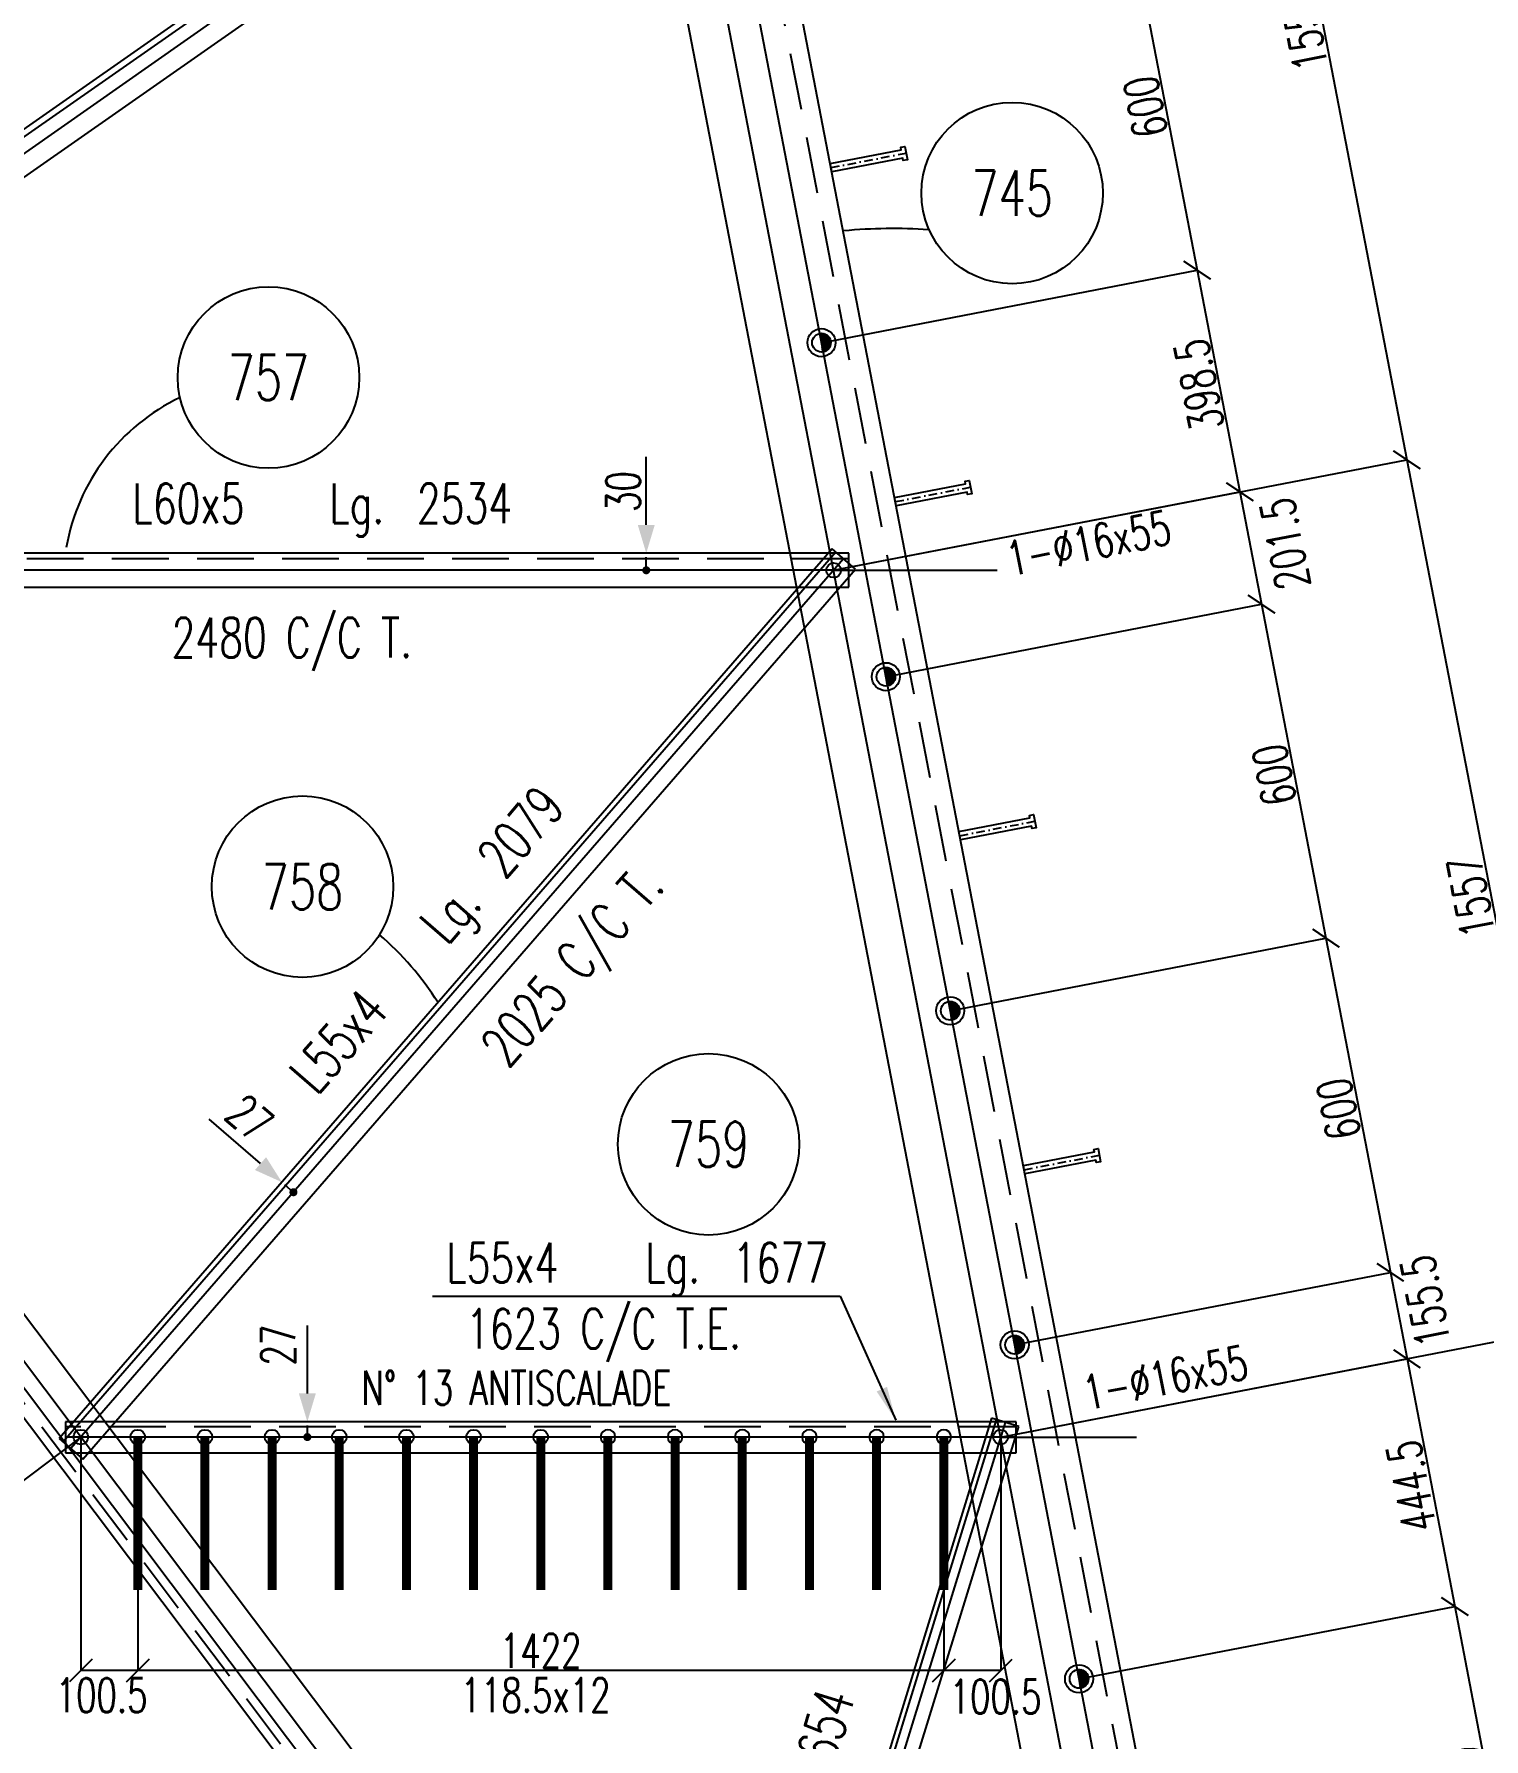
# Model space of a CAD drawing. Extents: x 707090 to 723393, y -5011 to 6523.
# Drawn here: x 715298 to 717855, y -1411 to 1596 of the extents above; entities that cross this region are included whole.
import ezdxf
from ezdxf.enums import TextEntityAlignment as Align

# ---------------------------------------------------------------- set-up
doc = ezdxf.new("R2010")
doc.units = 0
doc.header["$LTSCALE"] = 200
doc.header["$MEASUREMENT"] = 0
doc.linetypes.add('DASHDOT', pattern=[1, 0.5, -0.25, 0, -0.25])
doc.linetypes.add('DASHED', pattern=[0.75, 0.5, -0.25])
doc.layers.get('0').update_dxf_attribs({"linetype": 'CONTINUOUS'})
for name, color, linetype in [('ASSI', 6, 'CONTINUOUS'), ('BOLLINI_1', 7, 'CONTINUOUS'), ('Echelon', 1, 'CONTINUOUS'), ('FORI', 2, 'CONTINUOUS'), ('LINEA_ANG', 2, 'CONTINUOUS'), ('LS', 7, 'CONTINUOUS'), ('MZ', 6, 'DASHDOT'), ('QT_MAL', 7, 'CONTINUOUS'), ('QT_MPR', 7, 'CONTINUOUS'), ('QT_MSP', 7, 'CONTINUOUS'), ('TRAT-Y', 7, 'DASHED')]:
    doc.layers.add(name, color=color, linetype=linetype)
doc.styles.add('QUOTE', font='ROMANS8.SHX', dxfattribs={"width": 0.7})
doc.styles.add('RQL', font='ROMANS8.SHX', dxfattribs={"width": 0.7})
doc.styles.add('RS', font='ROMANS8.shx', dxfattribs={"width": 0.7})
doc.styles.get("Standard").update_dxf_attribs({"font": 'ROMANS8.SHX', "width": 0.7})
doc.dimstyles.new('FRECCE1', dxfattribs={"dimtxt": 60, "dimasz": 6.66, "dimexe": 0, "dimexo": 0, "dimgap": 1, "dimtad": 1, "dimzin": 0, "dimdsep": 46, "dimtxsty": 'RS', "dimblk1": 'QUOTP', "dimblk2": 'QUOTF', "dimsah": 1, "dimcen": 0, "dimclrd": 2, "dimclre": 2, "dimclrt": 7, "dimadec": 0, "dimazin": 0, "dimtfac": 1, "dimtix": 1, "dimtmove": 2, "dimatfit": 3, "dimldrblk": 'QUOTP', "dimfxl": 1, "dimtolj": 1, "dimtzin": 0, "dimarcsym": 0})
doc.dimstyles.new('TRATTO', dxfattribs={"dimscale": 0, "dimtxt": 60, "dimasz": 40, "dimexe": 0, "dimexo": 0, "dimgap": 5, "dimtad": 1, "dimrnd": 0.5, "dimdsep": 46, "dimtxsty": 'RS', "dimblk1": 'OBLIQUE', "dimblk2": 'OBLIQUE', "dimsah": 1, "dimcen": 0.09, "dimclrd": 2, "dimclre": 2, "dimclrt": 7, "dimadec": 0, "dimazin": 0, "dimtfac": 1, "dimtix": 1, "dimtmove": 2, "dimatfit": 3, "dimfxl": 1, "dimtolj": 1, "dimtzin": 0, "dimarcsym": 0})

# ---------------------------------------------------------------- blocks, each defined once
blk = doc.blocks.new('ASSE98')
blk.add_line((0, 0), (1, 0))
at = {"color": 7, "style": 'QUOTE', "width": 0.5, "flags": 1}
for tag, p in [('TI', (1.38308, 6.82731)), ('DI_S', (1.38308, 6.42178)), ('D_S', (1.38308, 6.02092)), ('E_S', (1.38308, 5.68065)), ('NFORI', (1.36454, 5.29792)), ('ALAR', (1.36349, 4.93246)), ('FAM', (1.3775, 4.54645)), ('ALA', (1.38308, 4.19257)), ('DISP2', (1.38308, 3.84971)), ('DISP1', (1.38308, 3.50686)), ('PINZAF', (1.38308, 3.164)), ('PINZAI', (1.38308, 2.82114)), ('TRP', (1.38308, 2.47829)), ('NP', (1.38308, 2.13543)), ('SV', (1.38308, 1.79257)), ('PESO', (1.38308, 1.44971)), ('QUA', (1.38308, 1.10686)), ('LUN', (1.38308, 0.764)), ('PROF', (1.38308, 0.42114)), ('POS', (1.38308, 0.07829))]:
    blk.add_attdef(tag, p, '', height=0.2, dxfattribs=at)
at = {"color": 7, "flags": 1}
for tag, p in [('LAV1', (3.07431, 6.82847)), ('LAV2', (3.07431, 6.49513)), ('LAV3', (3.07431, 6.1618)), ('LAV4', (3.07431, 5.82847)), ('LAV5', (3.07431, 5.49513)), ('LAV6', (3.07431, 5.1618)), ('LAV7', (3.07431, 4.82847)), ('LAV8', (3.07431, 4.49513)), ('LAV9', (3.07431, 4.1618)), ('LAV10', (3.07431, 3.82847))]:
    blk.add_attdef(tag, p, '', height=0.2, dxfattribs=at)
blk = doc.blocks.new('16')
blk.add_circle((0, 0), 1)
blk = doc.blocks.new('P20')
at = {"color": 0}
for p, q in [((0, 0.98), (0.02, 1)), ((0, 0.94), (0.06, 1)), ((1, -0.01), (0, 0.99)), ((0, 0.89), (0.1, 0.99)), ((0, 0.85), (0.14, 0.99)), ((0, 0.8), (0.18, 0.98)), ((0, 0.76), (0.22, 0.98)), ((0, 0.71), (0.25, 0.97)), ((0, 0.67), (0.29, 0.96)), ((1, -0.05), (0, 0.95)), ((0, 0.62), (0.32, 0.95)), ((0, 0.58), (0.36, 0.93)), ((0, 0.53), (0.39, 0.92)), ((0, 0.49), (0.42, 0.91)), ((1, -0.09), (0, 0.9)), ((0, 0.44), (0.45, 0.89)), ((0, 0.4), (0.48, 0.88)), ((0.99, -0.13), (0, 0.86)), ((0, 0.35), (0.51, 0.86)), ((0, 0.31), (0.54, 0.84)), ((0, 0.26), (0.56, 0.83)), ((0.99, -0.17), (0, 0.81)), ((0, 0.22), (0.59, 0.81)), ((0, 0.17), (0.61, 0.79)), ((0.98, -0.21), (0, 0.77)), ((0, 0.13), (0.64, 0.77)), ((0, 0.08), (0.66, 0.75)), ((0, 0.04), (0.69, 0.73)), ((0.97, -0.25), (0, 0.72)), ((0, -0.01), (0.71, 0.7)), ((0.96, -0.28), (0, 0.68)), ((0, -0.05), (0.73, 0.68)), ((0, -0.1), (0.75, 0.66)), ((0.95, -0.32), (0, 0.63)), ((0, -0.14), (0.77, 0.63)), ((0, -0.19), (0.79, 0.61)), ((0.94, -0.35), (0, 0.59)), ((0, -0.23), (0.81, 0.58)), ((0, -0.28), (0.83, 0.56)), ((0.92, -0.38), (0, 0.54)), ((0, -0.32), (0.85, 0.53)), ((0.91, -0.41), (0, 0.5)), ((0, -0.36), (0.87, 0.5)), ((0, -0.41), (0.88, 0.47)), ((0.9, -0.44), (0, 0.45)), ((0, -0.45), (0.9, 0.44)), ((0.88, -0.47), (0, 0.41)), ((0, -0.5), (0.91, 0.41)), ((0, -0.54), (0.92, 0.38)), ((0.87, -0.5), (0, 0.36)), ((0, -0.59), (0.94, 0.35)), ((0.85, -0.53), (0, 0.32)), ((0, -0.63), (0.95, 0.31)), ((0, -0.68), (0.96, 0.28)), ((0.83, -0.56), (0, 0.27)), ((0, -0.72), (0.97, 0.25)), ((0.81, -0.58), (0, 0.23)), ((0, -0.77), (0.98, 0.21)), ((0.79, -0.61), (0, 0.18)), ((0, -0.81), (0.99, 0.17)), ((0.77, -0.63), (0, 0.14)), ((0, -0.86), (0.99, 0.13)), ((0.75, -0.66), (0, 0.09)), ((0, -0.9), (1, 0.09)), ((0.73, -0.68), (0, 0.05)), ((0, -0.95), (1, 0.05)), ((0.71, -0.7), (0, 0.01)), ((0, -0.99), (1, 0.01)), ((1, 0.04), (0.04, 1)), ((1, 0.09), (0.09, 1)), ((0.99, 0.14), (0.14, 0.99)), ((0.98, 0.19), (0.19, 0.98)), ((0.97, 0.25), (0.25, 0.97)), ((0.95, 0.31), (0.31, 0.95)), ((0.92, 0.38), (0.38, 0.92)), ((0.88, 0.47), (0.47, 0.88)), ((0.81, 0.59), (0.59, 0.81)), ((0.69, -0.73), (0, -0.04)), ((0.66, -0.75), (0, -0.08)), ((0.64, -0.77), (0, -0.13)), ((0.61, -0.79), (0, -0.17)), ((0.59, -0.81), (0, -0.22)), ((0.56, -0.83), (0, -0.26)), ((0.54, -0.84), (0, -0.31)), ((0.51, -0.86), (0, -0.35)), ((0.48, -0.88), (0, -0.4)), ((0.45, -0.89), (0, -0.44)), ((0.42, -0.91), (0, -0.49)), ((0.39, -0.92), (0, -0.53)), ((0.36, -0.93), (0, -0.58)), ((0.32, -0.95), (0, -0.62)), ((0.29, -0.96), (0, -0.67)), ((0.25, -0.97), (0, -0.71)), ((0.22, -0.98), (0, -0.76)), ((0.18, -0.98), (0, -0.8)), ((0.14, -0.99), (0, -0.85)), ((0.1, -0.99), (0, -0.89)), ((0.04, -1), (1, -0.04)), ((0.09, -1), (1, -0.09)), ((0.14, -0.99), (0.99, -0.14)), ((0.19, -0.98), (0.98, -0.19)), ((0.25, -0.97), (0.97, -0.25)), ((0.31, -0.95), (0.95, -0.31)), ((0.38, -0.92), (0.92, -0.38)), ((0.47, -0.88), (0.88, -0.47)), ((0.59, -0.81), (0.81, -0.59))]:
    blk.add_line(p, q, dxfattribs=at)
for radius in [1.5, 1]:
    blk.add_circle((0, 0), radius)
blk = doc.blocks.new('A$C6E393FD9')
at = {"layer": 'Echelon', "color": 3}
blk.add_lwpolyline([(2.5, 0), (0, 19.8), (168.6, 41.4), (167.9, 47.2), (177.8, 48.5), (181.8, 17.1), (171.9, 15.8), (171.2, 21.6), (2.5, 0)], close=True, dxfattribs=at)
at = {"layer": 'MZ', "ltscale": 0.2}
blk.add_line((1.3, 9.9), (179.8, 32.8), dxfattribs=at)
blk = doc.blocks.new('_OBLIQUE')
at = {"color": 0, "linetype": 'ByBlock'}
blk.add_line((-0.5, -0.5), (0.5, 0.5), dxfattribs=at)
blk = doc.blocks.new('*D45')
at = {"layer": 'QT_MPR', "color": 2, "lineweight": -2, "transparency": 16777216}
for p, q in [((715879.6, 5236.4), (717131.6, 5477.9)), ((717131.6, 5477.9), (718900.4, -3694.3)), ((717648.5, -3935.7), (718900.4, -3694.3))]:
    blk.add_line(p, q, dxfattribs=at)
at = {"layer": 'QT_MPR', "color": 2, "lineweight": -2, "transparency": 16777216, "xscale": 40, "yscale": 40, "zscale": 40}
for p, rotation in [((717131.6, 5477.9), 100.9154326102447), ((718900.4, -3694.3), 280.9154326102447)]:
    blk.add_blockref('_OBLIQUE', p, dxfattribs=dict(at, rotation=rotation))
at = {"layer": 'QT_MPR', "color": 7, "transparency": 16777216, "insert": (717981.6, 885.2), "char_height": 60, "attachment_point": 5, "rotation": 100.9154, "style": 'RS'}
blk.add_mtext('\\A1;9341.5', dxfattribs=at)
blk = doc.blocks.new('*D58')
at = {"layer": 'QT_MPR', "color": 2, "lineweight": -2, "transparency": 16777216}
for p, q in [((716413.2, 2179.1), (717424.6, 2374.1)), ((717424.6, 2374.1), (717719.4, 845.4)), ((716708.1, 650.4), (717719.4, 845.4))]:
    blk.add_line(p, q, dxfattribs=at)
at = {"layer": 'QT_MPR', "color": 2, "lineweight": -2, "transparency": 16777216, "xscale": 40, "yscale": 40, "zscale": 40}
for p, rotation in [((717424.6, 2374.1), 100.9154326102447), ((717719.4, 845.4), 280.9154326102447)]:
    blk.add_blockref('_OBLIQUE', p, dxfattribs=dict(at, rotation=rotation))
at = {"layer": 'QT_MPR', "color": 7, "transparency": 16777216, "insert": (717537.6, 1603.1), "char_height": 60, "attachment_point": 5, "rotation": 100.9154, "style": 'RS'}
blk.add_mtext('\\A1;1557', dxfattribs=at)
blk = doc.blocks.new('*D59')
at = {"layer": 'QT_MPR', "color": 2, "lineweight": -2, "transparency": 16777216}
for p, q in [((716708.1, 650.4), (717719.4, 845.4)), ((717719.4, 845.4), (718014.2, -683.3)), ((717002.9, -878.3), (718014.2, -683.3))]:
    blk.add_line(p, q, dxfattribs=at)
at = {"layer": 'QT_MPR', "color": 2, "lineweight": -2, "transparency": 16777216, "xscale": 40, "yscale": 40, "zscale": 40}
for p, rotation in [((717719.4, 845.4), 100.9154326102447), ((718014.2, -683.3), 280.9154326102447)]:
    blk.add_blockref('_OBLIQUE', p, dxfattribs=dict(at, rotation=rotation))
at = {"layer": 'QT_MPR', "color": 7, "transparency": 16777216, "insert": (717832.5, 74.4), "char_height": 60, "attachment_point": 5, "rotation": 100.9154, "style": 'RS'}
blk.add_mtext('\\A1;1557', dxfattribs=at)
blk = doc.blocks.new('*D60')
at = {"layer": 'QT_MPR', "color": 2, "lineweight": -2, "transparency": 16777216}
for p, q in [((717002.9, -878.3), (718014.2, -683.3)), ((718014.2, -683.3), (718309, -2212)), ((717297.7, -2407), (718309, -2212))]:
    blk.add_line(p, q, dxfattribs=at)
at = {"layer": 'QT_MPR', "color": 2, "lineweight": -2, "transparency": 16777216, "xscale": 40, "yscale": 40, "zscale": 40}
for p, rotation in [((718014.2, -683.3), 100.9154326102447), ((718309, -2212), 280.9154326102447)]:
    blk.add_blockref('_OBLIQUE', p, dxfattribs=dict(at, rotation=rotation))
at = {"layer": 'QT_MPR', "color": 7, "transparency": 16777216, "insert": (718127.3, -1454.3), "char_height": 60, "attachment_point": 5, "rotation": 100.9154, "style": 'RS'}
blk.add_mtext('\\A1;1556.5', dxfattribs=at)
blk = doc.blocks.new('*D76')
at = {"layer": 'QT_MSP', "color": 2, "lineweight": -2, "transparency": 16777216}
for p, q in [((716573, 1641), (717235.8, 1768.8)), ((717235.8, 1768.8), (717349.4, 1179.7)), ((716686.6, 1051.8), (717349.4, 1179.7))]:
    blk.add_line(p, q, dxfattribs=at)
at = {"layer": 'QT_MSP', "color": 2, "lineweight": -2, "transparency": 16777216, "xscale": 40, "yscale": 40, "zscale": 40}
for p, rotation in [((717235.8, 1768.8), 100.9154326102447), ((717349.4, 1179.7), 280.9154326102447)]:
    blk.add_blockref('_OBLIQUE', p, dxfattribs=dict(at, rotation=rotation))
at = {"layer": 'QT_MSP', "color": 7, "transparency": 16777216, "insert": (717258.3, 1467.6), "char_height": 60, "attachment_point": 5, "rotation": 100.9154, "style": 'RS'}
blk.add_mtext('\\A1;600', dxfattribs=at)
blk = doc.blocks.new('*D77')
at = {"layer": 'QT_MSP', "color": 2, "lineweight": -2, "transparency": 16777216}
for p, q in [((716686.6, 1051.8), (717349.4, 1179.7)), ((717349.4, 1179.7), (717424.8, 788.6)), ((716708.1, 650.4), (717424.8, 788.6))]:
    blk.add_line(p, q, dxfattribs=at)
at = {"layer": 'QT_MSP', "color": 2, "lineweight": -2, "transparency": 16777216, "xscale": 40, "yscale": 40, "zscale": 40}
for p, rotation in [((717349.4, 1179.7), 100.9154326102447), ((717424.8, 788.6), 280.9154326102447)]:
    blk.add_blockref('_OBLIQUE', p, dxfattribs=dict(at, rotation=rotation))
at = {"layer": 'QT_MSP', "color": 7, "transparency": 16777216, "insert": (717352.8, 977.5), "char_height": 60, "attachment_point": 5, "rotation": 100.9154, "style": 'RS'}
blk.add_mtext('\\A1;398.5', dxfattribs=at)
blk = doc.blocks.new('*D78')
at = {"layer": 'QT_MSP', "color": 2, "lineweight": -2, "transparency": 16777216}
for p, q in [((716708.1, 650.4), (717424.8, 788.6)), ((717424.8, 788.6), (717463, 590.5)), ((716800.2, 462.7), (717463, 590.5))]:
    blk.add_line(p, q, dxfattribs=at)
at = {"layer": 'QT_MSP', "color": 2, "lineweight": -2, "transparency": 16777216, "xscale": 40, "yscale": 40, "zscale": 40}
for p, rotation in [((717424.8, 788.6), 100.9154326102447), ((717463, 590.5), 280.9154326102447)]:
    blk.add_blockref('_OBLIQUE', p, dxfattribs=dict(at, rotation=rotation))
at = {"layer": 'QT_MSP', "color": 7, "transparency": 16777216, "insert": (717504.5, 697.2), "char_height": 60, "attachment_point": 5, "rotation": 100.9154, "style": 'RS'}
blk.add_mtext('\\A1;201.5', dxfattribs=at)
blk = doc.blocks.new('*D79')
at = {"layer": 'QT_MSP', "color": 2, "lineweight": -2, "transparency": 16777216}
for p, q in [((716800.2, 462.7), (717463, 590.5)), ((717463, 590.5), (717576.7, 1.4)), ((716913.9, -126.5), (717576.7, 1.4))]:
    blk.add_line(p, q, dxfattribs=at)
at = {"layer": 'QT_MSP', "color": 2, "lineweight": -2, "transparency": 16777216, "xscale": 40, "yscale": 40, "zscale": 40}
for p, rotation in [((717463, 590.5), 100.9154326102447), ((717576.7, 1.4), 280.9154326102447)]:
    blk.add_blockref('_OBLIQUE', p, dxfattribs=dict(at, rotation=rotation))
at = {"layer": 'QT_MSP', "color": 7, "transparency": 16777216, "insert": (717485.5, 289.3), "char_height": 60, "attachment_point": 5, "rotation": 100.9154, "style": 'RS'}
blk.add_mtext('\\A1;600', dxfattribs=at)
blk = doc.blocks.new('*D80')
at = {"layer": 'QT_MSP', "color": 2, "lineweight": -2, "transparency": 16777216}
for p, q in [((716913.9, -126.5), (717576.7, 1.4)), ((717576.7, 1.4), (717690.3, -587.8)), ((717027.5, -715.6), (717690.3, -587.8))]:
    blk.add_line(p, q, dxfattribs=at)
at = {"layer": 'QT_MSP', "color": 2, "lineweight": -2, "transparency": 16777216, "xscale": 40, "yscale": 40, "zscale": 40}
for p, rotation in [((717576.7, 1.4), 100.9154326102447), ((717690.3, -587.8), 280.9154326102447)]:
    blk.add_blockref('_OBLIQUE', p, dxfattribs=dict(at, rotation=rotation))
at = {"layer": 'QT_MSP', "color": 7, "transparency": 16777216, "insert": (717599.1, -299.8), "char_height": 60, "attachment_point": 5, "rotation": 100.9154, "style": 'RS'}
blk.add_mtext('\\A1;600', dxfattribs=at)
blk = doc.blocks.new('*D81')
at = {"layer": 'QT_MSP', "color": 2, "lineweight": -2, "transparency": 16777216}
for p, q in [((717027.5, -715.6), (717690.3, -587.8)), ((717690.3, -587.8), (717719.7, -740.1)), ((717002.9, -878.3), (717719.7, -740.1))]:
    blk.add_line(p, q, dxfattribs=at)
at = {"layer": 'QT_MSP', "color": 2, "lineweight": -2, "transparency": 16777216, "xscale": 40, "yscale": 40, "zscale": 40}
for p, rotation in [((717690.3, -587.8), 100.9154326102447), ((717719.7, -740.1), 280.9154326102447)]:
    blk.add_blockref('_OBLIQUE', p, dxfattribs=dict(at, rotation=rotation))
at = {"layer": 'QT_MSP', "color": 7, "transparency": 16777216, "insert": (717751.9, -638.5), "char_height": 60, "attachment_point": 5, "rotation": 100.9154, "style": 'RS'}
blk.add_mtext('\\A1;155.5', dxfattribs=at)
blk = doc.blocks.new('*D82')
at = {"layer": 'QT_MSP', "color": 2, "lineweight": -2, "transparency": 16777216}
for p, q in [((717002.9, -878.3), (717719.7, -740.1)), ((717719.7, -740.1), (717803.9, -1176.9)), ((717141.1, -1304.7), (717803.9, -1176.9))]:
    blk.add_line(p, q, dxfattribs=at)
at = {"layer": 'QT_MSP', "color": 2, "lineweight": -2, "transparency": 16777216, "xscale": 40, "yscale": 40, "zscale": 40}
for p, rotation in [((717719.7, -740.1), 100.9154326102447), ((717803.9, -1176.9), 280.9154326102447)]:
    blk.add_blockref('_OBLIQUE', p, dxfattribs=dict(at, rotation=rotation))
at = {"layer": 'QT_MSP', "color": 7, "transparency": 16777216, "insert": (717727.4, -965.1), "char_height": 60, "attachment_point": 5, "rotation": 100.9154, "style": 'RS'}
blk.add_mtext('\\A1;444.5', dxfattribs=at)
blk = doc.blocks.new('*D83')
at = {"layer": 'QT_MSP', "color": 2, "lineweight": -2, "transparency": 16777216}
for p, q in [((717141.1, -1304.7), (717803.9, -1176.9)), ((717803.9, -1176.9), (717917.5, -1766.1)), ((717254.7, -1893.9), (717917.5, -1766.1))]:
    blk.add_line(p, q, dxfattribs=at)
at = {"layer": 'QT_MSP', "color": 2, "lineweight": -2, "transparency": 16777216, "xscale": 40, "yscale": 40, "zscale": 40}
for p, rotation in [((717803.9, -1176.9), 100.9154326102447), ((717917.5, -1766.1), 280.9154326102447)]:
    blk.add_blockref('_OBLIQUE', p, dxfattribs=dict(at, rotation=rotation))
at = {"layer": 'QT_MSP', "color": 7, "transparency": 16777216, "insert": (717826.3, -1478.1), "char_height": 60, "attachment_point": 5, "rotation": 100.9154, "style": 'RS'}
blk.add_mtext('\\A1;600', dxfattribs=at)
blk = doc.blocks.new('QUOTP')
at = {"layer": 'ASSI', "color": 2, "const_width": 1.07}
blk.add_lwpolyline([(-0.53, 0, 1), (0.53, 0, 1)], format="xyb", close=True, dxfattribs=at)
blk = doc.blocks.new('QUOTF')
at = {"layer": 'LS', "color": 2}
blk.add_line((7.5, 0), (25.5, 0), dxfattribs=at)
blk.add_solid([(7.5, 2.25), (0, 0), (7.5, -2.25)], dxfattribs=at)
blk = doc.blocks.new('*D139')
at = {"layer": 'QT_MAL', "color": 2, "lineweight": -2, "transparency": 16777216}
blk.add_line((716377.6, 657), (716377.6, 673.7), dxfattribs=at)
at = {"layer": 'QT_MAL', "color": 2, "lineweight": -2, "transparency": 16777216, "xscale": 6.66, "yscale": 6.66, "zscale": 6.66}
for name, p, rotation in [('QUOTF', (716377.6, 680.4), 90), ('QUOTP', (716377.6, 650.4), 270)]:
    blk.add_blockref(name, p, dxfattribs=dict(at, rotation=rotation))
at = {"layer": 'QT_MAL', "color": 7, "transparency": 16777216, "insert": (716336.9, 789.3), "char_height": 60, "attachment_point": 5, "rotation": 90, "style": 'RS'}
blk.add_mtext('\\A1;30', dxfattribs=at)
blk = doc.blocks.new('*D140')
at = {"layer": 'QT_MAL', "color": 2, "lineweight": -2, "transparency": 16777216}
for p, q in [((715750.2, -442.1), (715739.8, -433.2)), ((715755.2, -446.5), (715755.2, -446.5))]:
    blk.add_line(p, q, dxfattribs=at)
at = {"layer": 'QT_MAL', "color": 2, "lineweight": -2, "transparency": 16777216, "xscale": 6.66, "yscale": 6.66, "zscale": 6.66}
for name, p, rotation in [('QUOTF', (715734.8, -428.8), 139.0191511936962), ('QUOTP', (715755.2, -446.5), 319.0191511936962)]:
    blk.add_blockref(name, p, dxfattribs=dict(at, rotation=rotation))
at = {"layer": 'QT_MAL', "color": 7, "transparency": 16777216, "insert": (715677.6, -315.6), "char_height": 60, "attachment_point": 5, "rotation": 319.0192, "style": 'RS'}
blk.add_mtext('\\A1;27', dxfattribs=at)
blk = doc.blocks.new('*D141')
at = {"layer": 'QT_MPR', "color": 2, "lineweight": -2, "transparency": 16777216}
for p, q in [((716902.5, -878.3), (716902.5, -1290.1)), ((717002.9, -878.3), (717002.9, -1290.1)), ((717002.9, -1290.1), (716902.5, -1290.1))]:
    blk.add_line(p, q, dxfattribs=at)
at = {"layer": 'QT_MPR', "color": 2, "lineweight": -2, "transparency": 16777216, "xscale": 40, "yscale": 40, "zscale": 40, "rotation": 180}
blk.add_blockref('_OBLIQUE', (716902.5, -1290.1), dxfattribs=at)
at = {"layer": 'QT_MPR', "color": 2, "lineweight": -2, "transparency": 16777216, "xscale": 40, "yscale": 40, "zscale": 40}
blk.add_blockref('_OBLIQUE', (717002.9, -1290.1), dxfattribs=at)
at = {"layer": 'QT_MPR', "color": 7, "transparency": 16777216, "insert": (716993.7, -1336.1), "char_height": 60, "attachment_point": 5, "style": 'RS'}
blk.add_mtext('\\A1;100.5', dxfattribs=at)
blk = doc.blocks.new('*D142')
at = {"layer": 'QT_MPR', "color": 2, "lineweight": -2, "transparency": 16777216}
for p, q in [((715480.5, -878.3), (715480.5, -1290.1)), ((716902.5, -878.3), (716902.5, -1290.1)), ((716902.5, -1290.1), (715480.5, -1290.1))]:
    blk.add_line(p, q, dxfattribs=at)
at = {"layer": 'QT_MPR', "color": 2, "lineweight": -2, "transparency": 16777216, "xscale": 40, "yscale": 40, "zscale": 40, "rotation": 180}
blk.add_blockref('_OBLIQUE', (715480.5, -1290.1), dxfattribs=at)
at = {"layer": 'QT_MPR', "color": 2, "lineweight": -2, "transparency": 16777216, "xscale": 40, "yscale": 40, "zscale": 40}
blk.add_blockref('_OBLIQUE', (716902.5, -1290.1), dxfattribs=at)
at = {"layer": 'QT_MPR', "color": 7, "transparency": 16777216, "insert": (716182.3, -1333.5), "char_height": 60, "attachment_point": 5, "style": 'RS'}
blk.add_mtext('\\A1;118.5x12', dxfattribs=at)
blk = doc.blocks.new('*D143')
at = {"layer": 'QT_MPR', "color": 2, "lineweight": -2, "transparency": 16777216}
for p, q in [((715480.5, -878.3), (715480.5, -1290.1)), ((716902.5, -878.3), (716902.5, -1290.1)), ((716902.5, -1290.1), (715480.5, -1290.1))]:
    blk.add_line(p, q, dxfattribs=at)
at = {"layer": 'QT_MPR', "color": 2, "lineweight": -2, "transparency": 16777216, "xscale": 40, "yscale": 40, "zscale": 40, "rotation": 180}
blk.add_blockref('_OBLIQUE', (715480.5, -1290.1), dxfattribs=at)
at = {"layer": 'QT_MPR', "color": 2, "lineweight": -2, "transparency": 16777216, "xscale": 40, "yscale": 40, "zscale": 40}
blk.add_blockref('_OBLIQUE', (716902.5, -1290.1), dxfattribs=at)
at = {"layer": 'QT_MPR', "color": 7, "transparency": 16777216, "insert": (716191.5, -1255.1), "char_height": 60, "attachment_point": 5, "style": 'RS'}
blk.add_mtext('\\A1;1422', dxfattribs=at)
blk = doc.blocks.new('*D144')
at = {"layer": 'QT_MPR', "color": 2, "lineweight": -2, "transparency": 16777216}
for p, q in [((715380.1, -878.3), (715380.1, -1290.1)), ((715480.5, -878.3), (715480.5, -1290.1)), ((715480.5, -1290.1), (715380.1, -1290.1))]:
    blk.add_line(p, q, dxfattribs=at)
at = {"layer": 'QT_MPR', "color": 2, "lineweight": -2, "transparency": 16777216, "xscale": 40, "yscale": 40, "zscale": 40, "rotation": 180}
blk.add_blockref('_OBLIQUE', (715380.1, -1290.1), dxfattribs=at)
at = {"layer": 'QT_MPR', "color": 2, "lineweight": -2, "transparency": 16777216, "xscale": 40, "yscale": 40, "zscale": 40}
blk.add_blockref('_OBLIQUE', (715480.5, -1290.1), dxfattribs=at)
at = {"layer": 'QT_MPR', "color": 7, "transparency": 16777216, "insert": (715416.7, -1333.8), "char_height": 60, "attachment_point": 5, "style": 'RS'}
blk.add_mtext('\\A1;100.5', dxfattribs=at)
blk = doc.blocks.new('*D169')
at = {"layer": 'LS', "color": 2, "lineweight": -2, "transparency": 16777216}
for p, q in [((714228.3, 650.4), (713748.5, 288.9)), ((713748.5, 288.9), (714900.3, -1239.8)), ((715380.1, -878.3), (714900.3, -1239.8))]:
    blk.add_line(p, q, dxfattribs=at)
at = {"layer": 'LS', "color": 2, "lineweight": -2, "transparency": 16777216, "xscale": 40, "yscale": 40, "zscale": 40}
for p, rotation in [((713748.5, 288.9), 126.9946354549771), ((714900.3, -1239.8), 306.9946354549771)]:
    blk.add_blockref('_OBLIQUE', p, dxfattribs=dict(at, rotation=rotation))
at = {"layer": 'LS', "color": 7, "transparency": 16777216, "insert": (714352.3, -454.4), "char_height": 60, "attachment_point": 5, "rotation": 306.9946, "style": 'RS'}
blk.add_mtext('\\A1;1914', dxfattribs=at)
blk = doc.blocks.new('*D170')
at = {"layer": 'LS', "color": 2, "lineweight": -2, "transparency": 16777216}
for p, q in [((715380.1, -878.3), (714900.3, -1239.8)), ((714900.3, -1239.8), (716052, -2768.5)), ((716531.8, -2407), (716052, -2768.5))]:
    blk.add_line(p, q, dxfattribs=at)
at = {"layer": 'LS', "color": 2, "lineweight": -2, "transparency": 16777216, "xscale": 40, "yscale": 40, "zscale": 40}
for p, rotation in [((714900.3, -1239.8), 126.9946354549771), ((716052, -2768.5), 306.9946354549771)]:
    blk.add_blockref('_OBLIQUE', p, dxfattribs=dict(at, rotation=rotation))
at = {"layer": 'LS', "color": 7, "transparency": 16777216, "insert": (715504.1, -1983.1), "char_height": 60, "attachment_point": 5, "rotation": 306.9946, "style": 'RS'}
blk.add_mtext('\\A1;1914', dxfattribs=at)
blk = doc.blocks.new('*D172')
at = {"layer": 'QT_MAL', "color": 2, "lineweight": -2, "transparency": 16777216}
blk.add_line((715779.7, -871.7), (715779.7, -858), dxfattribs=at)
at = {"layer": 'QT_MAL', "color": 2, "lineweight": -2, "transparency": 16777216, "xscale": 6.66, "yscale": 6.66, "zscale": 6.66}
for name, p, rotation in [('QUOTF', (715779.7, -851.3), 90), ('QUOTP', (715779.7, -878.3), 270)]:
    blk.add_blockref(name, p, dxfattribs=dict(at, rotation=rotation))
at = {"layer": 'QT_MAL', "color": 7, "transparency": 16777216, "insert": (715728.3, -716.2), "char_height": 60, "attachment_point": 5, "rotation": 90, "style": 'RS'}
blk.add_mtext('\\A1;27', dxfattribs=at)
blk = doc.blocks.new('xxx')
blk.add_circle((0, 0), 8)
at = {"color": 3, "style": 'RQL', "width": 0.7}
blk.add_attdef('POS', text='', height=4, dxfattribs=at).set_placement((0, 0), align=Align.MIDDLE)
at = {"color": 3, "style": 'RQL', "width": 0.7, "flags": 1}
blk.add_attdef('POS1', (-0.39, -5.42), '', height=2, dxfattribs=at)
at = {"style": 'RQL', "width": 0.7, "flags": 1}
blk.add_attdef('TIPO', (-0.39, -8.66), '', height=2, dxfattribs=at)
blk = doc.blocks.new('bull')
at = {"style": 'RS', "width": 0.7, "flags": 1}
for tag, p in [('NN', (-12.25, 0)), ('DIAMETRO', (0, -4.86)), ('SERRAGGIO', (0, -9.71)), ('LUNGHEZZA', (0, -14.57)), ('NB', (0, -19.43)), ('TIPO', (0, -24.12)), ('EL', (-0.14, -29))]:
    blk.add_attdef(tag, p, '', height=3, dxfattribs=at)
at = {"style": 'RS', "width": 0.7}
blk.add_attdef('BULLONE', (0, 0), '', height=3, dxfattribs=at)

msp = doc.modelspace()

# ---------------------------------------------------------------- linework, layer by layer
at = {"layer": 'LINEA_ANG'}
for p, q in [((717648.344, -3538.898), (715829.352, 5893.308)), ((715632.971, 5855.436), (717451.962, -3576.77)), ((717430.386, -3516.629), (710897.894, 5153.97)), ((710785.367, 5120.525), (717423.163, -3689.845)), ((716415.305, 2223.211), (714185.823, 663.323)), ((714225.952, 605.968), (716455.434, 2165.855)), ((716735.054, 680.359), (714201.054, 680.359)), ((716705.378, 688.449), (715341.956, -881.049)), ((716746.899, 652.379), (716705.378, 688.449)), ((716735.054, 620.359), (716735.054, 680.359)), ((715383.477, -917.118), (716746.899, 652.379)), ((714201.054, 620.359), (716735.054, 620.359)), ((717029.862, -851.337), (715352.862, -851.337)), ((715352.862, -851.337), (715352.862, -906.337)), ((716986.921, -845.173), (716499.854, -2425.831)), ((716547.637, -2440.555), (717034.704, -859.897)), ((717034.704, -859.897), (716986.921, -845.173)), ((717029.862, -906.337), (717029.862, -851.337)), ((715341.956, -881.049), (715383.477, -917.118)), ((715352.862, -906.337), (717029.862, -906.337))]:
    msp.add_line(p, q, dxfattribs=at)
at = {"layer": 'LINEA_ANG', "color": 2}
for p, q in [((716421.611, 2214.198), (714192.129, 654.31)), ((716712.172, 682.546), (715348.75, -886.951)), ((716995.044, -847.676), (716507.977, -2428.334))]:
    msp.add_line(p, q, dxfattribs=at)
at = {"layer": 'LS', "color": 6}
for p, q in [((715755.699, 5879.104), (717767.309, -4551.907)), ((710738.096, 5236.447), (717648.48, -3935.729)), ((717316.189, -2503.063), (715845.992, 5120.502)), ((717415.461, -3579.91), (711693.836, 4014.422)), ((716000.251, -629.541), (716719.571, -629.541)), ((716719.571, -629.541), (716817.734, -848.61))]:
    msp.add_line(p, q, dxfattribs=at)
at = {"layer": 'LS', "color": 2}
for p, q in [((716708.054, 650.359), (716996.92, 650.359)), ((717002.862, -878.337), (717242.491, -878.337))]:
    msp.add_line(p, q, dxfattribs=at)
at = {"layer": 'LS', "color": 6, "const_width": 16}
for points in [[(715480.469, -878.337), (715480.469, -1148.337)], [(715717.469, -878.337), (715717.469, -1148.337)], [(715954.469, -878.337), (715954.469, -1148.337)], [(716191.469, -878.337), (716191.469, -1148.337)], [(716428.469, -878.337), (716428.469, -1148.337)], [(716665.469, -878.337), (716665.469, -1148.337)], [(716902.469, -878.337), (716902.469, -1148.337)]]:
    msp.add_lwpolyline(points, dxfattribs=at)
at = {"layer": 'LS', "color": 2, "linetype": 'DASHED', "const_width": 16}
for points in [[(715598.969, -878.337), (715598.969, -1148.337)], [(715835.969, -878.337), (715835.969, -1148.337)], [(716072.969, -878.337), (716072.969, -1148.337)], [(716309.969, -878.337), (716309.969, -1148.337)], [(716546.969, -878.337), (716546.969, -1148.337)], [(716783.969, -878.337), (716783.969, -1148.337)]]:
    msp.add_lwpolyline(points, dxfattribs=at)
at = {"layer": 'LS', "color": 6}
for centre, radius, start, end in [((716814.108, 303.401), 949.68, 86.283526, 95.306617), ((715711.173, 628.187), 362.226, 115.516206, 170.102634), ((715560.643, -396.143), 531.938, 32.313148, 49.387736)]:
    msp.add_arc(centre, radius, start, end, dxfattribs=at)
msp.add_solid([(716784.073, -797.944), (716817.734, -848.61), (716802.325, -789.766)], dxfattribs=at)
at = {"layer": 'TRAT-Y'}
for p, q in [((717616.923, -3544.957), (715797.931, 5887.249)), ((710798.146, 5130.153), (717435.942, -3680.217)), ((716735.054, 670.359), (714201.054, 670.359)), ((717029.862, -860.337), (715352.862, -860.337))]:
    msp.add_line(p, q, dxfattribs=at)

# ---------------------------------------------------------------- block references
at = {"layer": 'ASSI'}
for p, xscale, rotation in [((717648.344, -3538.898), 9606, 100.9154326102447), ((710785.367, 5120.525), 11031, 306.9946354549773)]:
    msp.add_blockref('ASSE98', p, dxfattribs=dict(at, xscale=xscale, rotation=rotation))
ref = msp.add_blockref('ASSE98', (716435.37, 2194.533), dxfattribs=dict(at, xscale=2721, zscale=2721, rotation=214.9790813982426))
ref.add_attrib('PROF', 'L70x5', (714697.331, 1118.844), dxfattribs={"layer": '0', "color": 2, "height": 70, "rotation": 34.979081, "style": 'QUOTE', "width": 0.7})
ref.add_attrib('LUN', '2721', (715108.323, 1406.4), dxfattribs={"layer": '0', "color": 2, "height": 70, "rotation": 34.979081, "style": 'QUOTE', "width": 0.7})
ref.add_attrib('PESO', '2666.5 C/C T.', (714869.314, 873.036), dxfattribs={"layer": '0', "color": 2, "height": 70, "rotation": 34.979081, "style": 'QUOTE', "width": 0.7})
ref.add_attrib('SV', 'Lg.', (714982.032, 1318.039), dxfattribs={"layer": '0', "color": 2, "height": 70, "rotation": 34.979081, "style": 'QUOTE', "width": 0.7})
ref = msp.add_blockref('ASSE98', (716735.054, 650.359), dxfattribs=dict(at, xscale=2534, zscale=2534, rotation=180))
ref.add_attrib('PROF', 'L60x5', (715471.351, 733.281), dxfattribs={"layer": '0', "color": 2, "height": 70, "style": 'QUOTE', "width": 0.7})
ref.add_attrib('LUN', '2534', (715972.951, 733.281), dxfattribs={"layer": '0', "color": 2, "height": 70, "style": 'QUOTE', "width": 0.7})
ref.add_attrib('PESO', '2480 C/C T.', (715540.18, 496.624), dxfattribs={"layer": '0', "color": 2, "height": 70, "style": 'QUOTE', "width": 0.7})
ref.add_attrib('SV', 'Lg.', (715818.817, 733.281), dxfattribs={"layer": '0', "color": 2, "height": 70, "style": 'QUOTE', "width": 0.7})
ref = msp.add_blockref('ASSE98', (716725.761, 670.742), dxfattribs=dict(at, xscale=2079, zscale=2079, rotation=229.0191511936964))
ref.add_attrib('PROF', 'L55x4', (715796.297, -277.699), dxfattribs={"layer": '0', "color": 2, "height": 70, "rotation": 49.019151, "style": 'QUOTE', "width": 0.7})
ref.add_attrib('LUN', '2079', (716127.392, 103.44), dxfattribs={"layer": '0', "color": 2, "height": 70, "rotation": 49.019151, "style": 'QUOTE', "width": 0.7})
ref.add_attrib('PESO', '2025 C/C T.', (716133.473, -229.885), dxfattribs={"layer": '0', "color": 2, "height": 70, "rotation": 49.019151, "style": 'QUOTE', "width": 0.7})
ref.add_attrib('SV', 'Lg.', (716026.31, -12.92), dxfattribs={"layer": '0', "color": 2, "height": 70, "rotation": 49.019151, "style": 'QUOTE', "width": 0.7})
ref = msp.add_blockref('ASSE98', (717029.862, -878.337), dxfattribs=dict(at, xscale=1677, zscale=1677, rotation=180))
ref.add_attrib('PROF', 'L55x4', (716025.17, -605.881), dxfattribs={"layer": '0', "color": 2, "height": 70, "style": 'QUOTE', "width": 0.7})
ref.add_attrib('LUN', '1677', (716530.036, -605.881), dxfattribs={"layer": '0', "color": 2, "height": 70, "style": 'QUOTE', "width": 0.7})
ref.add_attrib('PESO', '1623 C/C T.E.', (716059.541, -722.198), dxfattribs={"layer": '0', "color": 2, "height": 70, "style": 'QUOTE', "width": 0.7})
ref.add_attrib('SV', 'Lg.', (716375.903, -605.881), dxfattribs={"layer": '0', "color": 2, "height": 70, "style": 'QUOTE', "width": 0.7})
ref = msp.add_blockref('ASSE98', (717010.813, -852.535), dxfattribs=dict(at, xscale=1654, zscale=1654, rotation=252.8737467490683))
ref.add_attrib('PROF', 'L50x4', (716545.168, -2007.108), dxfattribs={"layer": '0', "color": 2, "height": 70, "rotation": 72.873747, "style": 'QUOTE', "width": 0.7})
ref.add_attrib('LUN', '1654', (716696.84, -1497.654), dxfattribs={"layer": '0', "color": 2, "height": 70, "rotation": 72.873747, "style": 'QUOTE', "width": 0.7})
ref.add_attrib('PESO', '1599.5 C/C T.', (716812.753, -2089.562), dxfattribs={"layer": '0', "color": 2, "height": 70, "rotation": 72.873747, "style": 'QUOTE', "width": 0.7})
ref.add_attrib('SV', 'Lg.', (716651.452, -1644.953), dxfattribs={"layer": '0', "color": 2, "height": 70, "rotation": 72.873747, "style": 'QUOTE', "width": 0.7})
at = {"layer": 'BOLLINI_1', "xscale": 19.99799999950235, "yscale": 19.99799999950235, "zscale": 19.99799999950235}
for p, values in [((717023.039, 1315.689), {'POS': '745'}), ((715711.172, 990.414), {'POS': '757'}), ((715771.173, 92.36), {'POS': '758'}), ((716487.569, -361.995), {'POS': '759'})]:
    msp.add_blockref('xxx', p, dxfattribs=at).add_auto_attribs(values)
at = {"layer": 'FORI', "xscale": 16.5, "yscale": 16.5, "zscale": 16.5, "rotation": 7.543052222774039}
for p in [(716686.634, 1051.833), (716800.25, 462.688), (716913.866, -126.457), (717027.482, -715.601), (717141.098, -1304.746)]:
    msp.add_blockref('P20', p, dxfattribs=at)
at = {"layer": 'FORI', "yscale": 13, "zscale": 13}
for p, xscale in [((716708.054, 650.359), 13), ((715380.076, -878.337), 13), ((715480.469, -878.337), 13), ((715598.969, -878.337), 13), ((715717.469, -878.337), 13), ((715835.969, -878.337), 13), ((715954.469, -878.337), 13), ((716072.969, -878.337), 13), ((716191.469, -878.337), 13), ((716309.969, -878.337), -13), ((716428.469, -878.337), -13), ((716546.969, -878.337), -13), ((716665.469, -878.337), -13), ((716783.969, -878.337), -13), ((716902.469, -878.337), -13), ((717002.862, -878.337), 13)]:
    msp.add_blockref('16', p, dxfattribs=dict(at, xscale=xscale))
at = {"layer": 'LS', "color": 6, "xscale": 0.7500000000000001, "yscale": 0.7500000000000001, "zscale": 0.7500000000000001, "rotation": 3.618223307568464}
for p in [(716702.997, 1353.124), (716816.613, 763.98), (716930.229, 174.835), (717043.845, -414.31)]:
    msp.add_blockref('A$C6E393FD9', p, dxfattribs=at)
at = {"layer": 'LS', "color": 7, "xscale": 20, "yscale": 20, "zscale": 20}
for p, rotation in [((717020.233, 639.588), 11.5262378080441), ((717155.284, -831.022), 11.11249266087175)]:
    msp.add_blockref('bull', p, dxfattribs=dict(at, rotation=rotation)).add_auto_attribs({'BULLONE': '1-%%c16x55                '})

# ---------------------------------------------------------------- texts
at = {"layer": 'QT_MPR', "color": 7, "style": 'RS', "width": 0.7}
msp.add_text('N° 13 ANTISCALADE', height=60, dxfattribs=at).set_placement((715875.182, -821.629))

# ---------------------------------------------------------------- dimensions: what is measured, and where the dimension line sits
at = {"layer": 'LS'}
for base, p1, p2, picture, middle in [((714900.252, -1239.84), (714228.345, 650.359), (715380.076, -878.337), '*D169', (714352.341, -454.431)), ((716051.983, -2768.536), (715380.076, -878.337), (716531.807, -2407.033), '*D170', (715504.071, -1983.127))]:
    dim = msp.add_linear_dim(base=base, p1=p1, p2=p2, angle=306.994635, dimstyle='TRATTO', override={"dimscale": 1}, dxfattribs=at)
    dim.commit()
    dim.dimension.update_dxf_attribs({"geometry": picture, "text_midpoint": middle})
at = {"layer": 'QT_MAL'}
for base, p1, p2, angle, text, picture, middle in [((716377.631, 680.359), (716377.631, 650.359), (716377.631, 680.359), 90, '30', '*D139', (716336.945, 789.271)), ((715734.82, -428.805), (715755.203, -446.512), (715734.82, -428.805), 319.019151, '27', '*D140', (715677.567, -315.641)), ((715779.71, -851.337), (715779.71, -878.337), (715779.71, -851.337), 90, '27', '*D172', (715728.327, -716.205))]:
    dim = msp.add_linear_dim(base=base, p1=p1, p2=p2, angle=angle, text=text, dimstyle='FRECCE1', dxfattribs=at)
    dim.commit()
    dim.dimension.update_dxf_attribs({"geometry": picture, "text_midpoint": middle, "dimtype": 128})
at = {"layer": 'QT_MPR'}
for base, p1, p2, text, picture, middle in [((718900.422, -3694.294), (715879.635, 5236.447), (717648.48, -3935.729), '9341.5', '*D45', (717981.633, 885.167)), ((717719.419, 845.399), (716413.247, 2179.055), (716708.054, 650.359), '1557', '*D58', (717537.649, 1603.12)), ((718014.227, -683.297), (716708.054, 650.359), (717002.862, -878.337), '1557', '*D59', (717832.456, 74.424)), ((718309.034, -2211.993), (717002.862, -878.337), (717297.669, -2407.033), '1556.5', '*D60', (718127.264, -1454.272))]:
    dim = msp.add_linear_dim(base=base, p1=p1, p2=p2, angle=100.915433, text=text, dimstyle='TRATTO', override={"dimscale": 1}, dxfattribs=at)
    dim.commit()
    dim.dimension.update_dxf_attribs({"geometry": picture, "text_midpoint": middle, "dimtype": 128})
for base, p1, p2, text, picture, middle in [((715380.076, -1290.064), (715480.469, -878.337), (715380.076, -878.337), '100.5', '*D144', (715416.688, -1333.768)), ((715480.469, -1290.064), (716902.469, -878.337), (715480.469, -878.337), '118.5x12', '*D142', (716182.348, -1333.461)), ((715480.469, -1290.064), (716902.469, -878.337), (715480.469, -878.337), '1422', '*D143', (716191.469, -1255.064)), ((716902.469, -1290.064), (717002.862, -878.337), (716902.469, -878.337), '100.5', '*D141', (716993.74, -1336.06))]:
    dim = msp.add_linear_dim(base=base, p1=p1, p2=p2, text=text, dimstyle='TRATTO', override={"dimscale": 1}, dxfattribs=at)
    dim.commit()
    dim.dimension.update_dxf_attribs({"geometry": picture, "text_midpoint": middle, "dimtype": 128})
at = {"layer": 'QT_MSP'}
for base, p1, p2, text, picture, middle in [((717349.431, 1179.653), (716573.018, 1640.977), (716686.634, 1051.833), '600', '*D76', (717258.257, 1467.597)), ((717424.847, 788.591), (716686.634, 1051.833), (716708.054, 650.359), '398.5', '*D77', (717352.772, 977.494)), ((717463.047, 590.508), (716708.054, 650.359), (716800.25, 462.688), '201.5', '*D78', (717504.51, 697.218)), ((717576.663, 1.363), (716800.25, 462.688), (716913.866, -126.457), '600', '*D79', (717485.488, 289.308)), ((717690.279, -587.781), (716913.866, -126.457), (717027.482, -715.601), '600', '*D80', (717599.104, -299.837)), ((717719.655, -740.105), (717027.482, -715.601), (717002.862, -878.337), '155.5', '*D81', (717751.876, -638.524)), ((717803.895, -1176.926), (717002.862, -878.337), (717141.098, -1304.746), '444.5', '*D82', (717727.408, -965.143)), ((717917.511, -1766.071), (717141.098, -1304.746), (717254.714, -1893.891), '600', '*D83', (717826.336, -1478.126))]:
    dim = msp.add_linear_dim(base=base, p1=p1, p2=p2, angle=100.915433, text=text, dimstyle='TRATTO', override={"dimscale": 1}, dxfattribs=at)
    dim.commit()
    dim.dimension.update_dxf_attribs({"geometry": picture, "text_midpoint": middle, "dimtype": 128})

doc.saveas('drawing.dxf')
